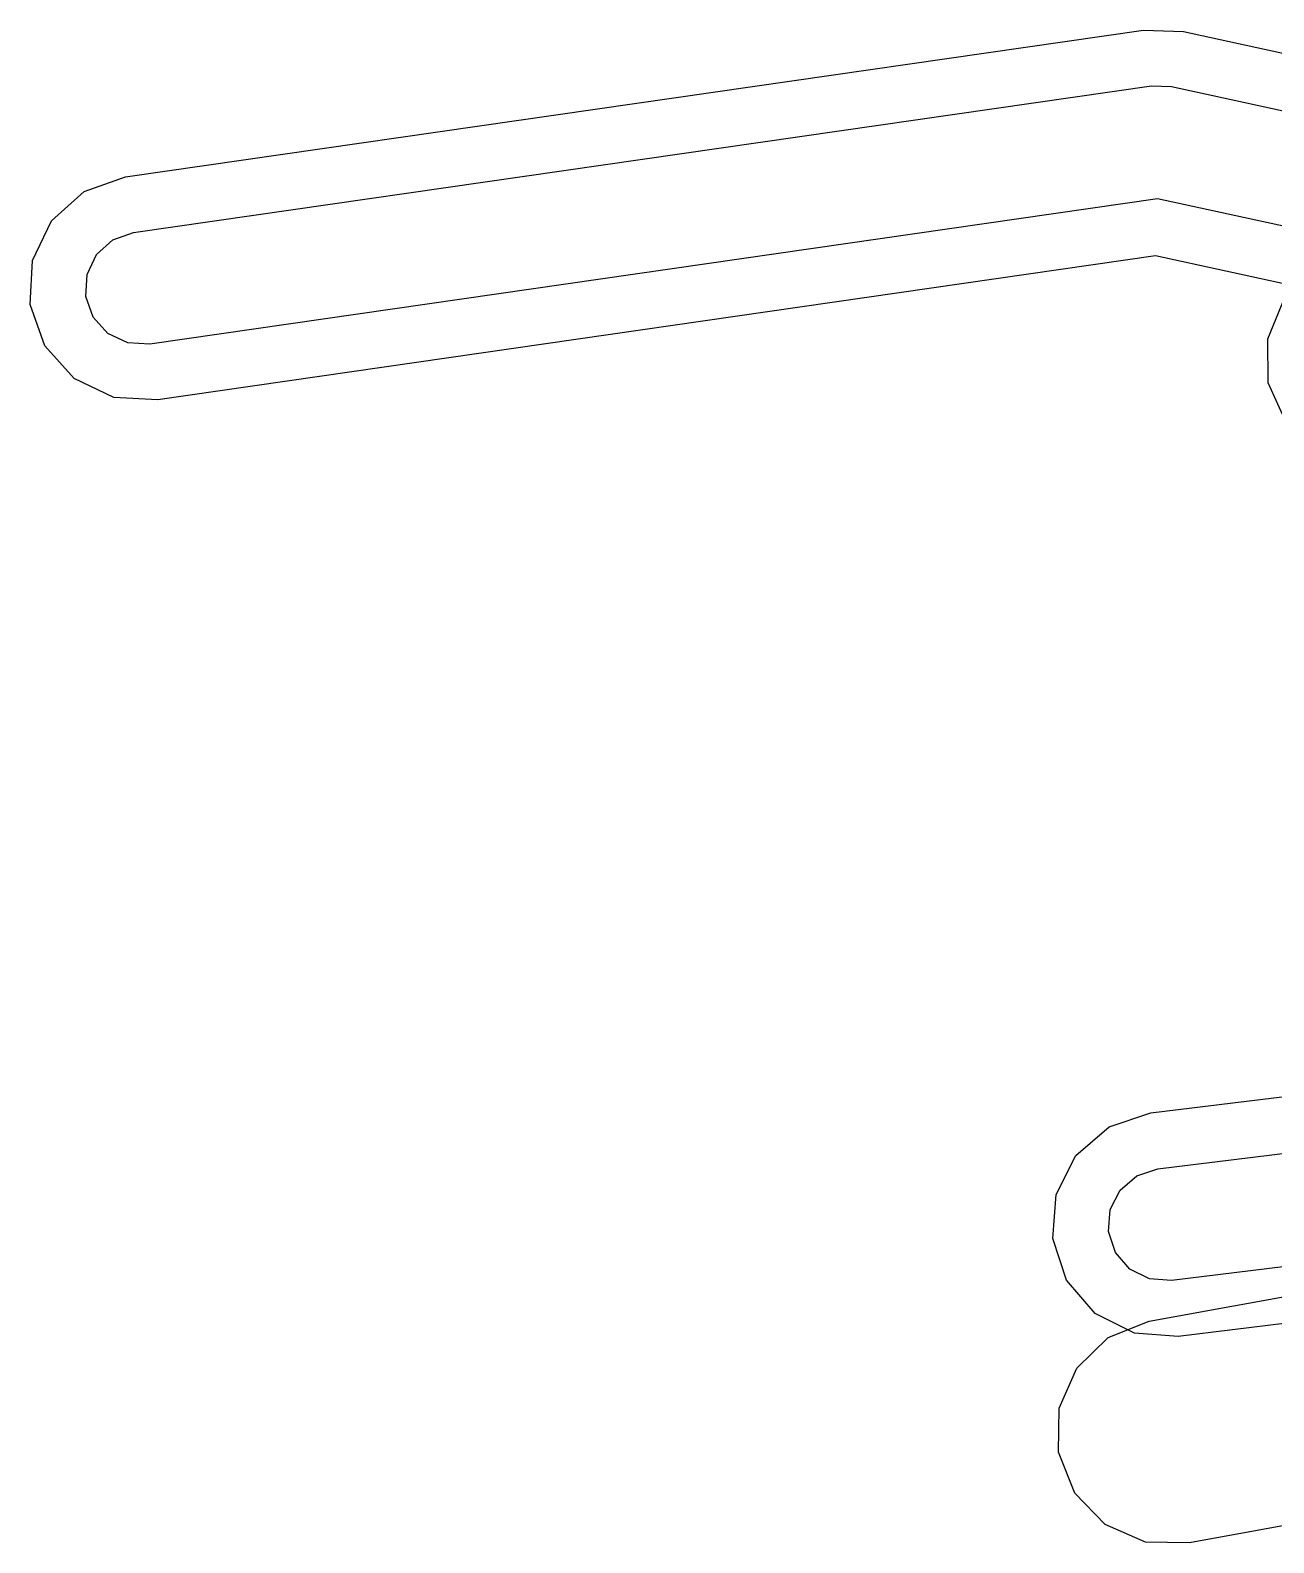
# Model space of a CAD drawing. Header units: metres. Extents: x -3943 to -3664, y 4962 to 6622.
# Drawn here: x -3941.41 to -3919.31, y 6177.12 to 6204 of the extents above; entities that cross this region are included whole.
import ezdxf

# ---------------------------------------------------------------- set-up
doc = ezdxf.new("R2010")
doc.units = ezdxf.units.M
doc.layers.add('AI_GREENING_EXCLUSIONS', color=1, linetype='Continuous')

msp = doc.modelspace()

# ---------------------------------------------------------------- linework, layer by layer
at = {"layer": 'AI_GREENING_EXCLUSIONS'}
for points in [[(-3918.917, 6199.45), (-3921.418, 6199.993), (-3939.147, 6197.438), (-3939.927, 6197.48), (-3940.631, 6197.816), (-3941.152, 6198.397), (-3941.412, 6199.133), (-3941.371, 6199.912), (-3941.034, 6200.616), (-3940.454, 6201.138), (-3939.718, 6201.397), (-3921.631, 6204.004), (-3920.921, 6203.979), (-3914.049, 6202.485)], [(-3915.103, 6199.644), (-3921.382, 6201.009), (-3939.29, 6198.428), (-3939.68, 6198.449), (-3940.032, 6198.617), (-3940.293, 6198.907), (-3940.422, 6199.275), (-3940.402, 6199.665), (-3940.233, 6200.017), (-3939.943, 6200.278), (-3939.575, 6200.408), (-3921.488, 6203.014), (-3921.133, 6203.002), (-3912.841, 6201.199)], [(-3919.069, 6196.98), (-3919.412, 6197.739), (-3919.417, 6198.519), (-3919.123, 6199.242)], [(-3913.291, 6181.738), (-3921.012, 6180.792), (-3921.79, 6180.85), (-3922.487, 6181.201), (-3922.996, 6181.793), (-3923.24, 6182.534), (-3923.182, 6183.312), (-3922.831, 6184.009), (-3922.239, 6184.518), (-3921.498, 6184.762), (-3913.727, 6185.714)], [(-3913.388, 6182.733), (-3921.133, 6181.784), (-3921.522, 6181.813), (-3921.871, 6181.989), (-3922.125, 6182.285), (-3922.248, 6182.655), (-3922.219, 6183.044), (-3922.043, 6183.393), (-3921.747, 6183.647), (-3921.377, 6183.77), (-3913.606, 6184.722)], [(-3913.534, 6178.449), (-3920.813, 6177.124), (-3921.593, 6177.137), (-3922.309, 6177.448), (-3922.852, 6178.008), (-3923.139, 6178.734), (-3923.126, 6179.514), (-3922.816, 6180.23), (-3922.255, 6180.773), (-3921.529, 6181.06), (-3914.314, 6182.373)]]:
    msp.add_lwpolyline(points, dxfattribs=at)

doc.saveas('drawing.dxf')
